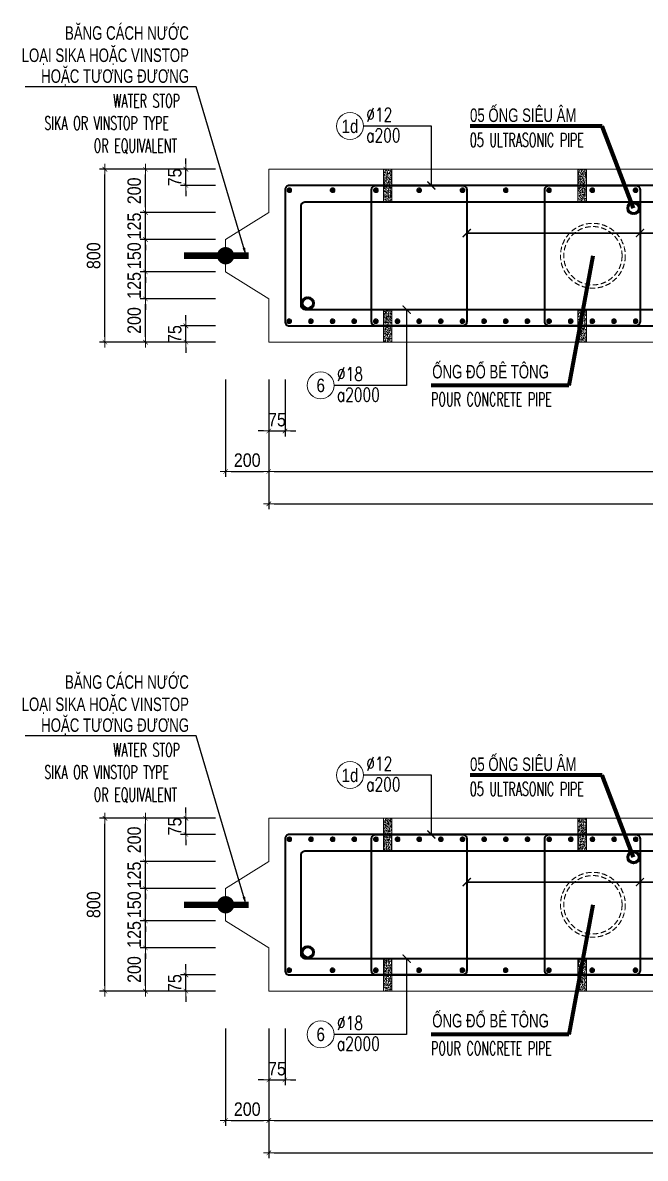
# Model space of a CAD drawing. Header units: millimetres. Extents: x -642477 to 1168880, y -27982 to 330379.
# Drawn here: x 1080206 to 1088852, y 84914 to 100678 of the extents above; entities that cross this region are included whole.
import ezdxf
from ezdxf.enums import TextEntityAlignment as Align

# ---------------------------------------------------------------- set-up
doc = ezdxf.new("R2010")
doc.units = ezdxf.units.MM
doc.linetypes.add('HIDDEN', pattern=[0.375, 0.25, -0.125])
doc.layers.get('0').update_dxf_attribs({"lineweight": 20})
doc.layers.get('Defpoints').update_dxf_attribs({"color": 151, "lineweight": 9})
for name, color, linetype, lineweight in [('NDC_S_BREAK-LINE', 1, 'Continuous', 15), ('NDC_S_DIAPHGRAM WALL', 3, 'Continuous', 20), ('NDC_S_DIM', 1, 'Continuous', 15), ('NDC_S_ENG TITLE', 3, 'Continuous', 20), ('NDC_S_HATCH MATERIAL', 8, 'Continuous', 13), ('NDC_S_LEADER', 1, 'Continuous', 15), ('NDC_S_LEVEL TEXT', 7, 'Continuous', 20), ('NDC_S_REBAR', 4, 'Continuous', 35), ('NDC_S_VN TEXT', 7, 'Continuous', 20)]:
    doc.layers.add(name, color=color, linetype=linetype, lineweight=lineweight)
doc.layers.add('NDC_S_REBAR DES.', color=2, linetype='Continuous')
doc.styles.add('ARIAL', font='arial.ttf', dxfattribs={"width": 0.8})
doc.styles.add('NDC_ARIAL', font='arial.ttf', dxfattribs={"width": 0.85})
doc.styles.add('NDC_DIM', font='', dxfattribs={"width": 0.75})
doc.styles.add('NDC_EN TXT', font='romans.shx', dxfattribs={"width": 0.8})
doc.styles.get('NDC_DIM').set_extended_font_data('Dotum')
doc.dimstyles.new('A1-NDC-1-25 (x3)', dxfattribs={"dimscale": 75, "dimtxt": 2.5, "dimasz": 1, "dimexe": 1, "dimexo": 0, "dimgap": 0.8, "dimtad": 1, "dimdec": 0, "dimlfac": 0.333333, "dimdsep": 46, "dimtxsty": 'NDC_ARIAL', "dimblk": 'DIMMARK', "dimcen": 49999.938995, "dimdle": 1.5, "dimclrd": 1, "dimclre": 1, "dimclrt": 3, "dimadec": 0, "dimazin": 0, "dimtfac": 1, "dimtdec": 0, "dimtix": 1, "dimtmove": 2, "dimatfit": 3, "dimfxl": 1, "dimarcsym": 0})
doc.dimstyles.new('NDC_dim_25', dxfattribs={"dimscale": 25, "dimtxt": 2.2, "dimasz": 1.5, "dimexe": 1.5, "dimexo": 2.5, "dimgap": 1, "dimtad": 1, "dimdec": 0, "dimzin": 0, "dimdsep": 46, "dimtxsty": 'NDC_DIM', "dimblk": 'DIMMARK', "dimcen": 0.09, "dimdle": 1.2, "dimclrd": 1, "dimclre": 1, "dimclrt": 3, "dimadec": 0, "dimazin": 0, "dimtfac": 1, "dimtdec": 0, "dimtix": 1, "dimtofl": 0, "dimtmove": 0, "dimatfit": 3, "dimfxl": 6, "dimfxlon": 1, "dimtolj": 1, "dimtzin": 0, "dimarcsym": 0})

# ---------------------------------------------------------------- blocks, each defined once
blk = doc.blocks.new('DIMMARK')
at = {"layer": 'NDC_S_DIM', "color": 1}
blk.add_line((-1.5, 0), (1, 0), dxfattribs=at)
at = {"layer": 'NDC_S_DIM', "color": 2, "const_width": 0.1}
blk.add_lwpolyline([(-0.42, -0.42), (0.42, 0.42)], dxfattribs=at)
blk = doc.blocks.new('Ong sieu am')
at = {"layer": 'NDC_S_HATCH MATERIAL'}
h = blk.add_hatch(dxfattribs=at)
h.set_pattern_fill('ANSI31', color=256, scale=20)
h.set_pattern_definition([(45, (0, 0), (-1.76776695, 1.76776695), [])])
h.paths.add_polyline_path([(-7119.3, 51158.9, 1), (-7179.3, 51158.9, 1)])
h.paths.add_polyline_path([(-7171.3, 51158.9, -1), (-7127.3, 51158.9, -1)], flags=16)
at = {"layer": 'NDC_S_REBAR DES.'}
for radius in [30, 22]:
    blk.add_circle((-7149.3, 51158.9), radius, dxfattribs=at)
blk = doc.blocks.new('ong do BT')
at = {"layer": 'NDC_S_HATCH MATERIAL', "linetype": 'HIDDEN', "ltscale": 100}
for radius in [150, 135]:
    blk.add_circle((-6323.7, 51237.8), radius, dxfattribs=at)
blk = doc.blocks.new('con ke BT')
at = {"layer": 'NDC_S_HATCH MATERIAL'}
h = blk.add_hatch(dxfattribs=at)
h.set_pattern_fill('AR-CONC', color=256, scale=2)
h.set_pattern_definition([(50, (0, 0), (14.3452037, -1.2550427), [1.5, -16.5]), (355, (0, 0), (-2.7750267, 15.0438427), [1.2, -13.2]), (100.451444, (1.195, -0.105), (11.570177, 13.7888), [1.274804, -14.0228422]), (46.1842, (0, 4), (21.3448266, -3.3103856), [2.25, -24.75]), (96.635635, (1.779, 3.724), (18.693239, 19.482372), [1.912207, -21.034275]), (351.184164, (0, 4), (18.693239, 19.482372), [1.8, -19.8]), (21, (2, 3), (11.938141, -8.0523778), [1.5, -16.5]), (326, (2, 3), (4.8663066, 14.503001), [1.2, -13.2]), (71.451445, (2.995, 2.329), (16.8044475, 6.450623), [1.274804, -14.0228422]), (37.5, (0, 0), (0.2431971, 6.6578771), [0, -13.04, 0, -13.4, 0, -13.25]), (7.5, (0, 0), (5.2613907, 7.8882342), [0, -7.64, 0, -12.74, 0, -5.05]), (327.5, (-4.46, 0), (10.6764487, -0.45109743), [0, -5, 0, -15.6, 0, -20.7]), (317.5, (-6.46, 0), (11.6637234, 2.0020996), [0, -6.5, 0, -10.36, 0, -14.7])])
h.paths.add_polyline_path([(-7076.9, 51430.9), (-7116.9, 51430.9), (-7116.9, 51280.9), (-7076.9, 51280.9)])
at = {"layer": 'NDC_S_BREAK-LINE'}
blk.add_lwpolyline([(-7116.9, 51430.9), (-7116.9, 51280.9), (-7076.9, 51280.9), (-7076.9, 51430.9)], close=True, dxfattribs=at)
blk = doc.blocks.new('*U1636')
at = {"layer": 'NDC_S_LEADER', "xscale": 3, "yscale": 3, "zscale": 3}
blk.add_blockref('con ke BT', (21291, -154068), dxfattribs=at)
blk = doc.blocks.new('*U1637')
at = {"layer": 'NDC_S_DIM', "color": 0, "linetype": 'ByBlock', "lineweight": -2, "transparency": 16777216}
for p in [(0, 0), (2700, 0)]:
    blk.add_blockref('*U1636', p, dxfattribs=at)
blk = doc.blocks.new('*U1638')
at = {"layer": 'NDC_S_LEADER', "xscale": 3, "yscale": 3, "zscale": 3}
blk.add_blockref('con ke BT', (21291, -154068), dxfattribs=at)
blk = doc.blocks.new('*U1639')
at = {"layer": 'NDC_S_DIM', "color": 0, "linetype": 'ByBlock', "lineweight": -2, "transparency": 16777216}
for p in [(0, 0), (2700, 0)]:
    blk.add_blockref('*U1638', p, dxfattribs=at)
blk = doc.blocks.new('*U367')
blk.add_circle((-2.5, 0), 2.5)
at = {"layer": 'NDC_S_VN TEXT', "color": 3, "style": 'NDC_EN TXT', "width": 0.75}
for tag, p in [('DK1', (0.5, 0.85)), ('KC1', (0.5, -2.97))]:
    blk.add_attdef(tag, p, '', height=2.5, dxfattribs=at)
at = {"layer": 'NDC_S_VN TEXT', "color": 7, "style": 'ARIAL', "width": 0.8}
blk.add_attdef('SH2', text='', height=2.5, dxfattribs=at).set_placement((-2.5, 0), align=Align.MIDDLE)
blk = doc.blocks.new('kata_block_THEP')
at = {"layer": 'NDC_S_REBAR', "color": 0}
for p, q in [((-0.5, 0), (0.5, 0)), ((-0.35, 0.35), (0.35, -0.35)), ((0.35, 0.35), (-0.35, -0.35)), ((0, 0.5), (0, -0.5))]:
    blk.add_line(p, q, dxfattribs=at)
at = {"layer": 'NDC_S_REBAR', "color": 0, "const_width": 0.0833}
blk.add_lwpolyline([(-0.5, 0, 1), (0.5, 0, 1), (-0.5, 0, 1)], format="xyb", dxfattribs=at)
blk = doc.blocks.new('*U1628')
at = {"layer": 'NDC_S_REBAR', "ltscale": 80, "xscale": 72, "yscale": 72, "zscale": 72}
blk.add_blockref('kata_block_THEP', (0, 0), dxfattribs=at)
blk = doc.blocks.new('*U1629')
at = {"layer": 'NDC_S_LEVEL TEXT', "color": 0, "linetype": 'ByBlock', "lineweight": -2, "transparency": 16777216}
for p in [(0, 0), (600.9, 0), (1201.8, 0), (1802.7, 0), (2403.6, 0), (3004.5, 0), (3605.4, 0), (4206.3, 0), (4807.2, 0)]:
    blk.add_blockref('*U1628', p, dxfattribs=at)
blk = doc.blocks.new('*U1634')
at = {"layer": 'NDC_S_REBAR', "ltscale": 80, "xscale": 72, "yscale": 72, "zscale": 72}
blk.add_blockref('kata_block_THEP', (0, 0), dxfattribs=at)
blk = doc.blocks.new('*U1635')
at = {"layer": 'NDC_S_LEVEL TEXT', "color": 0, "linetype": 'ByBlock', "lineweight": -2, "transparency": 16777216}
for p in [(0, 0), (300.6, 0), (601.2, 0), (901.8, 0), (1202.4, 0), (1503, 0), (1803.6, 0), (2104.2, 0), (2404.8, 0), (2705.4, 0), (3006, 0), (3306.6, 0), (3607.2, 0), (3907.8, 0), (4208.4, 0), (4509, 0), (4809.6, 0)]:
    blk.add_blockref('*U1634', p, dxfattribs=at)
blk = doc.blocks.new('*D1670')
at = {"layer": 'Defpoints', "color": 0, "ltscale": 100, "transparency": 16777216}
for p in [(1083624, 95724), (1083849, 95724), (1083849, 95011)]:
    blk.add_point(p, dxfattribs=at)
at = {"layer": 'NDC_S_DIM', "color": 1, "lineweight": -2, "ltscale": 100, "transparency": 16777216}
for p, q in [((1083624, 95724), (1083624, 94936)), ((1083849, 95724), (1083849, 94936)), ((1083549, 95011), (1083474, 95011)), ((1083624, 95011), (1083849, 95011)), ((1083924, 95011), (1083999, 95011))]:
    blk.add_line(p, q, dxfattribs=at)
at = {"layer": 'NDC_S_DIM', "color": 1, "lineweight": -2, "ltscale": 100, "transparency": 16777216, "xscale": 75, "yscale": 75, "zscale": 75}
blk.add_blockref('DIMMARK', (1083624, 95011), dxfattribs=at)
at = {"layer": 'NDC_S_DIM', "color": 1, "lineweight": -2, "ltscale": 100, "transparency": 16777216, "xscale": 75, "yscale": 75, "zscale": 75, "rotation": 180}
blk.add_blockref('DIMMARK', (1083849, 95011), dxfattribs=at)
at = {"layer": 'NDC_S_DIM', "color": 3, "ltscale": 100, "transparency": 16777216, "insert": (1083737, 95167), "char_height": 187.5, "attachment_point": 5, "style": 'NDC_ARIAL'}
blk.add_mtext('75', dxfattribs=at)
blk = doc.blocks.new('*D1672')
at = {"layer": 'Defpoints', "color": 0, "ltscale": 100, "transparency": 16777216}
for p in [(1083024, 95724), (1083624, 95724), (1083624, 94449)]:
    blk.add_point(p, dxfattribs=at)
at = {"layer": 'NDC_S_DIM', "color": 1, "lineweight": -2, "ltscale": 100, "transparency": 16777216}
for p, q in [((1083024, 95724), (1083024, 94374)), ((1083624, 95724), (1083624, 94374)), ((1083099, 94449), (1083549, 94449))]:
    blk.add_line(p, q, dxfattribs=at)
at = {"layer": 'NDC_S_DIM', "color": 1, "lineweight": -2, "ltscale": 100, "transparency": 16777216, "xscale": 75, "yscale": 75, "zscale": 75, "rotation": 180}
blk.add_blockref('DIMMARK', (1083024, 94449), dxfattribs=at)
at = {"layer": 'NDC_S_DIM', "color": 1, "lineweight": -2, "ltscale": 100, "transparency": 16777216, "xscale": 75, "yscale": 75, "zscale": 75}
blk.add_blockref('DIMMARK', (1083624, 94449), dxfattribs=at)
at = {"layer": 'NDC_S_DIM', "color": 3, "ltscale": 100, "transparency": 16777216, "insert": (1083324, 94605), "char_height": 187.5, "attachment_point": 5, "style": 'NDC_ARIAL'}
blk.add_mtext('200', dxfattribs=at)
blk = doc.blocks.new('*D1673')
at = {"layer": 'Defpoints', "color": 0, "ltscale": 100, "transparency": 16777216}
for p in [(1083624, 95724), (1098324, 95724), (1098324, 94449)]:
    blk.add_point(p, dxfattribs=at)
at = {"layer": 'NDC_S_DIM', "color": 1, "lineweight": -2, "ltscale": 100, "transparency": 16777216}
for p, q in [((1083624, 95724), (1083624, 94374)), ((1098324, 95724), (1098324, 94374)), ((1083699, 94449), (1098249, 94449))]:
    blk.add_line(p, q, dxfattribs=at)
at = {"layer": 'NDC_S_DIM', "color": 1, "lineweight": -2, "ltscale": 100, "transparency": 16777216, "xscale": 75, "yscale": 75, "zscale": 75, "rotation": 180}
blk.add_blockref('DIMMARK', (1083624, 94449), dxfattribs=at)
at = {"layer": 'NDC_S_DIM', "color": 1, "lineweight": -2, "ltscale": 100, "transparency": 16777216, "xscale": 75, "yscale": 75, "zscale": 75}
blk.add_blockref('DIMMARK', (1098324, 94449), dxfattribs=at)
at = {"layer": 'NDC_S_DIM', "color": 3, "ltscale": 100, "transparency": 16777216, "insert": (1090974, 94605), "char_height": 187.5, "attachment_point": 5, "style": 'NDC_ARIAL'}
blk.add_mtext('4900', dxfattribs=at)
blk = doc.blocks.new('*D1675')
at = {"layer": 'Defpoints', "color": 0, "ltscale": 100, "transparency": 16777216}
for p in [(1083624, 95724), (1098324, 95724), (1098324, 93999)]:
    blk.add_point(p, dxfattribs=at)
at = {"layer": 'NDC_S_DIM', "color": 1, "lineweight": -2, "ltscale": 100, "transparency": 16777216}
for p, q in [((1083624, 95724), (1083624, 93924)), ((1098324, 95724), (1098324, 93924)), ((1083699, 93999), (1098249, 93999))]:
    blk.add_line(p, q, dxfattribs=at)
at = {"layer": 'NDC_S_DIM', "color": 1, "lineweight": -2, "ltscale": 100, "transparency": 16777216, "xscale": 75, "yscale": 75, "zscale": 75, "rotation": 180}
blk.add_blockref('DIMMARK', (1083624, 93999), dxfattribs=at)
at = {"layer": 'NDC_S_DIM', "color": 1, "lineweight": -2, "ltscale": 100, "transparency": 16777216, "xscale": 75, "yscale": 75, "zscale": 75}
blk.add_blockref('DIMMARK', (1098324, 93999), dxfattribs=at)
at = {"layer": 'NDC_S_DIM', "color": 3, "ltscale": 100, "transparency": 16777216, "insert": (1090974, 94155), "char_height": 187.5, "attachment_point": 5, "style": 'NDC_ARIAL'}
blk.add_mtext('4900', dxfattribs=at)
blk = doc.blocks.new('*D1654')
at = {"layer": 'Defpoints', "color": 0, "ltscale": 100, "transparency": 16777216}
for p in [(1081911, 96844), (1082882, 96844), (1082882, 96244)]:
    blk.add_point(p, dxfattribs=at)
at = {"layer": 'NDC_S_DIM', "color": 1, "lineweight": -2, "ltscale": 100, "transparency": 16777216}
for p, q in [((1082882, 96844), (1081836, 96844)), ((1081911, 96319), (1081911, 96769)), ((1082882, 96244), (1081836, 96244))]:
    blk.add_line(p, q, dxfattribs=at)
at = {"layer": 'NDC_S_DIM', "color": 1, "lineweight": -2, "ltscale": 100, "transparency": 16777216, "xscale": 75, "yscale": 75, "zscale": 75}
for p, rotation in [((1081911, 96844), 90), ((1081911, 96244), 270)]:
    blk.add_blockref('DIMMARK', p, dxfattribs=dict(at, rotation=rotation))
at = {"layer": 'NDC_S_DIM', "color": 3, "ltscale": 100, "transparency": 16777216, "insert": (1081755, 96544), "char_height": 187.5, "attachment_point": 5, "rotation": 90, "style": 'NDC_ARIAL'}
blk.add_mtext('200', dxfattribs=at)
blk = doc.blocks.new('*D1655')
at = {"layer": 'Defpoints', "color": 0, "ltscale": 100, "transparency": 16777216}
for p in [(1081911, 97219), (1082882, 97219), (1082882, 96844)]:
    blk.add_point(p, dxfattribs=at)
at = {"layer": 'NDC_S_DIM', "color": 1, "lineweight": -2, "ltscale": 100, "transparency": 16777216}
for p, q in [((1081911, 97294), (1081911, 97369)), ((1082882, 97219), (1081836, 97219)), ((1081911, 96844), (1081911, 97219)), ((1082882, 96844), (1081836, 96844)), ((1081911, 96769), (1081911, 96694))]:
    blk.add_line(p, q, dxfattribs=at)
at = {"layer": 'NDC_S_DIM', "color": 1, "lineweight": -2, "ltscale": 100, "transparency": 16777216, "xscale": 75, "yscale": 75, "zscale": 75}
for p, rotation in [((1081911, 97219), 270), ((1081911, 96844), 90)]:
    blk.add_blockref('DIMMARK', p, dxfattribs=dict(at, rotation=rotation))
at = {"layer": 'NDC_S_DIM', "color": 3, "ltscale": 100, "transparency": 16777216, "insert": (1081755, 97031), "char_height": 187.5, "attachment_point": 5, "rotation": 90, "style": 'NDC_ARIAL'}
blk.add_mtext('125', dxfattribs=at)
blk = doc.blocks.new('*D1656')
at = {"layer": 'Defpoints', "color": 0, "ltscale": 100, "transparency": 16777216}
for p in [(1081911, 97669), (1082882, 97669), (1082882, 97219)]:
    blk.add_point(p, dxfattribs=at)
at = {"layer": 'NDC_S_DIM', "color": 1, "lineweight": -2, "ltscale": 100, "transparency": 16777216}
for p, q in [((1081911, 97744), (1081911, 97819)), ((1082882, 97669), (1081836, 97669)), ((1081911, 97219), (1081911, 97669)), ((1082882, 97219), (1081836, 97219)), ((1081911, 97144), (1081911, 97069))]:
    blk.add_line(p, q, dxfattribs=at)
at = {"layer": 'NDC_S_DIM', "color": 1, "lineweight": -2, "ltscale": 100, "transparency": 16777216, "xscale": 75, "yscale": 75, "zscale": 75}
for p, rotation in [((1081911, 97669), 270), ((1081911, 97219), 90)]:
    blk.add_blockref('DIMMARK', p, dxfattribs=dict(at, rotation=rotation))
at = {"layer": 'NDC_S_DIM', "color": 3, "ltscale": 100, "transparency": 16777216, "insert": (1081755, 97444), "char_height": 187.5, "attachment_point": 5, "rotation": 90, "style": 'NDC_ARIAL'}
blk.add_mtext('150', dxfattribs=at)
blk = doc.blocks.new('*D1657')
at = {"layer": 'Defpoints', "color": 0, "ltscale": 100, "transparency": 16777216}
for p in [(1081911, 98044), (1082882, 98044), (1082882, 97669)]:
    blk.add_point(p, dxfattribs=at)
at = {"layer": 'NDC_S_DIM', "color": 1, "lineweight": -2, "ltscale": 100, "transparency": 16777216}
for p, q in [((1081911, 98119), (1081911, 98194)), ((1082882, 98044), (1081836, 98044)), ((1081911, 97669), (1081911, 98044)), ((1082882, 97669), (1081836, 97669)), ((1081911, 97594), (1081911, 97519))]:
    blk.add_line(p, q, dxfattribs=at)
at = {"layer": 'NDC_S_DIM', "color": 1, "lineweight": -2, "ltscale": 100, "transparency": 16777216, "xscale": 75, "yscale": 75, "zscale": 75}
for p, rotation in [((1081911, 98044), 270), ((1081911, 97669), 90)]:
    blk.add_blockref('DIMMARK', p, dxfattribs=dict(at, rotation=rotation))
at = {"layer": 'NDC_S_DIM', "color": 3, "ltscale": 100, "transparency": 16777216, "insert": (1081755, 97856), "char_height": 187.5, "attachment_point": 5, "rotation": 90, "style": 'NDC_ARIAL'}
blk.add_mtext('125', dxfattribs=at)
blk = doc.blocks.new('*D1658')
at = {"layer": 'Defpoints', "color": 0, "ltscale": 100, "transparency": 16777216}
for p in [(1081911, 98644), (1082882, 98644), (1082882, 98044)]:
    blk.add_point(p, dxfattribs=at)
at = {"layer": 'NDC_S_DIM', "color": 1, "lineweight": -2, "ltscale": 100, "transparency": 16777216}
for p, q in [((1082882, 98644), (1081836, 98644)), ((1081911, 98119), (1081911, 98569)), ((1082882, 98044), (1081836, 98044))]:
    blk.add_line(p, q, dxfattribs=at)
at = {"layer": 'NDC_S_DIM', "color": 1, "lineweight": -2, "ltscale": 100, "transparency": 16777216, "xscale": 75, "yscale": 75, "zscale": 75}
for p, rotation in [((1081911, 98644), 90), ((1081911, 98044), 270)]:
    blk.add_blockref('DIMMARK', p, dxfattribs=dict(at, rotation=rotation))
at = {"layer": 'NDC_S_DIM', "color": 3, "ltscale": 100, "transparency": 16777216, "insert": (1081755, 98344), "char_height": 187.5, "attachment_point": 5, "rotation": 90, "style": 'NDC_ARIAL'}
blk.add_mtext('200', dxfattribs=at)
blk = doc.blocks.new('*D1659')
at = {"layer": 'Defpoints', "color": 0, "ltscale": 100, "transparency": 16777216}
for p in [(1081348, 98644), (1082882, 98644), (1082882, 96244)]:
    blk.add_point(p, dxfattribs=at)
at = {"layer": 'NDC_S_DIM', "color": 1, "lineweight": -2, "ltscale": 100, "transparency": 16777216}
for p, q in [((1082882, 98644), (1081273, 98644)), ((1081348, 96319), (1081348, 98569)), ((1082882, 96244), (1081273, 96244))]:
    blk.add_line(p, q, dxfattribs=at)
at = {"layer": 'NDC_S_DIM', "color": 1, "lineweight": -2, "ltscale": 100, "transparency": 16777216, "xscale": 75, "yscale": 75, "zscale": 75}
for p, rotation in [((1081348, 98644), 90), ((1081348, 96244), 270)]:
    blk.add_blockref('DIMMARK', p, dxfattribs=dict(at, rotation=rotation))
at = {"layer": 'NDC_S_DIM', "color": 3, "ltscale": 100, "transparency": 16777216, "insert": (1081192, 97444), "char_height": 187.5, "attachment_point": 5, "rotation": 90, "style": 'NDC_ARIAL'}
blk.add_mtext('800', dxfattribs=at)
blk = doc.blocks.new('*D1660')
at = {"layer": 'Defpoints', "color": 0, "ltscale": 100, "transparency": 16777216}
for p in [(1082473, 96469), (1082882, 96469), (1082882, 96244)]:
    blk.add_point(p, dxfattribs=at)
at = {"layer": 'NDC_S_DIM', "color": 1, "lineweight": -2, "ltscale": 100, "transparency": 16777216}
for p, q in [((1082473, 96544), (1082473, 96619)), ((1082882, 96469), (1082398, 96469)), ((1082473, 96244), (1082473, 96469)), ((1082882, 96244), (1082398, 96244)), ((1082473, 96169), (1082473, 96094))]:
    blk.add_line(p, q, dxfattribs=at)
at = {"layer": 'NDC_S_DIM', "color": 1, "lineweight": -2, "ltscale": 100, "transparency": 16777216, "xscale": 75, "yscale": 75, "zscale": 75}
for p, rotation in [((1082473, 96469), 270), ((1082473, 96244), 90)]:
    blk.add_blockref('DIMMARK', p, dxfattribs=dict(at, rotation=rotation))
at = {"layer": 'NDC_S_DIM', "color": 3, "ltscale": 100, "transparency": 16777216, "insert": (1082318, 96356), "char_height": 187.5, "attachment_point": 5, "rotation": 90, "style": 'NDC_ARIAL'}
blk.add_mtext('75', dxfattribs=at)
blk = doc.blocks.new('*D1661')
at = {"layer": 'Defpoints', "color": 0, "ltscale": 100, "transparency": 16777216}
for p in [(1082473, 98644), (1082882, 98644), (1082882, 98419)]:
    blk.add_point(p, dxfattribs=at)
at = {"layer": 'NDC_S_DIM', "color": 1, "lineweight": -2, "ltscale": 100, "transparency": 16777216}
for p, q in [((1082473, 98719), (1082473, 98794)), ((1082882, 98644), (1082398, 98644)), ((1082473, 98419), (1082473, 98644)), ((1082882, 98419), (1082398, 98419)), ((1082473, 98344), (1082473, 98269))]:
    blk.add_line(p, q, dxfattribs=at)
at = {"layer": 'NDC_S_DIM', "color": 1, "lineweight": -2, "ltscale": 100, "transparency": 16777216, "xscale": 75, "yscale": 75, "zscale": 75}
for p, rotation in [((1082473, 98644), 270), ((1082473, 98419), 90)]:
    blk.add_blockref('DIMMARK', p, dxfattribs=dict(at, rotation=rotation))
at = {"layer": 'NDC_S_DIM', "color": 3, "ltscale": 100, "transparency": 16777216, "insert": (1082318, 98531), "char_height": 187.5, "attachment_point": 5, "rotation": 90, "style": 'NDC_ARIAL'}
blk.add_mtext('75', dxfattribs=at)
blk = doc.blocks.new('*U1640')
at = {"layer": 'NDC_S_LEADER', "xscale": 3, "yscale": 3, "zscale": 3}
blk.add_blockref('con ke BT', (21291, -154068), dxfattribs=at)
blk = doc.blocks.new('*U1641')
at = {"layer": 'NDC_S_DIM', "color": 0, "linetype": 'ByBlock', "lineweight": -2, "transparency": 16777216}
for p in [(0, 0), (2700, 0)]:
    blk.add_blockref('*U1640', p, dxfattribs=at)
blk = doc.blocks.new('*U1642')
at = {"layer": 'NDC_S_LEADER', "xscale": 3, "yscale": 3, "zscale": 3}
blk.add_blockref('con ke BT', (21291, -154068), dxfattribs=at)
blk = doc.blocks.new('*U1643')
at = {"layer": 'NDC_S_DIM', "color": 0, "linetype": 'ByBlock', "lineweight": -2, "transparency": 16777216}
for p in [(0, 0), (2700, 0)]:
    blk.add_blockref('*U1642', p, dxfattribs=at)
blk = doc.blocks.new('*U1630')
at = {"layer": 'NDC_S_REBAR', "ltscale": 80, "xscale": 72, "yscale": 72, "zscale": 72}
blk.add_blockref('kata_block_THEP', (0, 0), dxfattribs=at)
blk = doc.blocks.new('*U1631')
at = {"layer": 'NDC_S_LEVEL TEXT', "color": 0, "linetype": 'ByBlock', "lineweight": -2, "transparency": 16777216}
for p in [(0, 0), (600.9, 0), (1201.8, 0), (1802.7, 0), (2403.6, 0), (3004.5, 0), (3605.4, 0), (4206.3, 0), (4807.2, 0)]:
    blk.add_blockref('*U1630', p, dxfattribs=at)
blk = doc.blocks.new('*U1632')
at = {"layer": 'NDC_S_REBAR', "ltscale": 80, "xscale": 72, "yscale": 72, "zscale": 72}
blk.add_blockref('kata_block_THEP', (0, 0), dxfattribs=at)
blk = doc.blocks.new('*U1633')
at = {"layer": 'NDC_S_LEVEL TEXT', "color": 0, "linetype": 'ByBlock', "lineweight": -2, "transparency": 16777216}
for p in [(0, 0), (300.6, 0), (601.2, 0), (901.8, 0), (1202.4, 0), (1503, 0), (1803.6, 0), (2104.2, 0), (2404.8, 0), (2705.4, 0), (3006, 0), (3306.6, 0), (3607.2, 0), (3907.8, 0), (4208.4, 0), (4509, 0), (4809.6, 0)]:
    blk.add_blockref('*U1632', p, dxfattribs=at)
blk = doc.blocks.new('*D1684')
at = {"layer": 'Defpoints', "color": 0, "ltscale": 100, "transparency": 16777216}
for p in [(1083624, 86714), (1083849, 86714), (1083849, 86002)]:
    blk.add_point(p, dxfattribs=at)
at = {"layer": 'NDC_S_DIM', "color": 1, "lineweight": -2, "ltscale": 100, "transparency": 16777216}
for p, q in [((1083624, 86714), (1083624, 85927)), ((1083849, 86714), (1083849, 85927)), ((1083549, 86002), (1083474, 86002)), ((1083624, 86002), (1083849, 86002)), ((1083924, 86002), (1083999, 86002))]:
    blk.add_line(p, q, dxfattribs=at)
at = {"layer": 'NDC_S_DIM', "color": 1, "lineweight": -2, "ltscale": 100, "transparency": 16777216, "xscale": 75, "yscale": 75, "zscale": 75}
blk.add_blockref('DIMMARK', (1083624, 86002), dxfattribs=at)
at = {"layer": 'NDC_S_DIM', "color": 1, "lineweight": -2, "ltscale": 100, "transparency": 16777216, "xscale": 75, "yscale": 75, "zscale": 75, "rotation": 180}
blk.add_blockref('DIMMARK', (1083849, 86002), dxfattribs=at)
at = {"layer": 'NDC_S_DIM', "color": 3, "ltscale": 100, "transparency": 16777216, "insert": (1083737, 86157), "char_height": 187.5, "attachment_point": 5, "style": 'NDC_ARIAL'}
blk.add_mtext('75', dxfattribs=at)
blk = doc.blocks.new('*D1686')
at = {"layer": 'Defpoints', "color": 0, "ltscale": 100, "transparency": 16777216}
for p in [(1083024, 86714), (1083624, 86714), (1083624, 85439)]:
    blk.add_point(p, dxfattribs=at)
at = {"layer": 'NDC_S_DIM', "color": 1, "lineweight": -2, "ltscale": 100, "transparency": 16777216}
for p, q in [((1083024, 86714), (1083024, 85364)), ((1083624, 86714), (1083624, 85364)), ((1083099, 85439), (1083549, 85439))]:
    blk.add_line(p, q, dxfattribs=at)
at = {"layer": 'NDC_S_DIM', "color": 1, "lineweight": -2, "ltscale": 100, "transparency": 16777216, "xscale": 75, "yscale": 75, "zscale": 75, "rotation": 180}
blk.add_blockref('DIMMARK', (1083024, 85439), dxfattribs=at)
at = {"layer": 'NDC_S_DIM', "color": 1, "lineweight": -2, "ltscale": 100, "transparency": 16777216, "xscale": 75, "yscale": 75, "zscale": 75}
blk.add_blockref('DIMMARK', (1083624, 85439), dxfattribs=at)
at = {"layer": 'NDC_S_DIM', "color": 3, "ltscale": 100, "transparency": 16777216, "insert": (1083324, 85595), "char_height": 187.5, "attachment_point": 5, "style": 'NDC_ARIAL'}
blk.add_mtext('200', dxfattribs=at)
blk = doc.blocks.new('*D1687')
at = {"layer": 'Defpoints', "color": 0, "ltscale": 100, "transparency": 16777216}
for p in [(1083624, 86714), (1098324, 86714), (1098324, 85439)]:
    blk.add_point(p, dxfattribs=at)
at = {"layer": 'NDC_S_DIM', "color": 1, "lineweight": -2, "ltscale": 100, "transparency": 16777216}
for p, q in [((1083624, 86714), (1083624, 85364)), ((1098324, 86714), (1098324, 85364)), ((1083699, 85439), (1098249, 85439))]:
    blk.add_line(p, q, dxfattribs=at)
at = {"layer": 'NDC_S_DIM', "color": 1, "lineweight": -2, "ltscale": 100, "transparency": 16777216, "xscale": 75, "yscale": 75, "zscale": 75, "rotation": 180}
blk.add_blockref('DIMMARK', (1083624, 85439), dxfattribs=at)
at = {"layer": 'NDC_S_DIM', "color": 1, "lineweight": -2, "ltscale": 100, "transparency": 16777216, "xscale": 75, "yscale": 75, "zscale": 75}
blk.add_blockref('DIMMARK', (1098324, 85439), dxfattribs=at)
at = {"layer": 'NDC_S_DIM', "color": 3, "ltscale": 100, "transparency": 16777216, "insert": (1090974, 85595), "char_height": 187.5, "attachment_point": 5, "style": 'NDC_ARIAL'}
blk.add_mtext('4900', dxfattribs=at)
blk = doc.blocks.new('*D1689')
at = {"layer": 'Defpoints', "color": 0, "ltscale": 100, "transparency": 16777216}
for p in [(1083624, 86714), (1098324, 86714), (1098324, 84989)]:
    blk.add_point(p, dxfattribs=at)
at = {"layer": 'NDC_S_DIM', "color": 1, "lineweight": -2, "ltscale": 100, "transparency": 16777216}
for p, q in [((1083624, 86714), (1083624, 84914)), ((1098324, 86714), (1098324, 84914)), ((1083699, 84989), (1098249, 84989))]:
    blk.add_line(p, q, dxfattribs=at)
at = {"layer": 'NDC_S_DIM', "color": 1, "lineweight": -2, "ltscale": 100, "transparency": 16777216, "xscale": 75, "yscale": 75, "zscale": 75, "rotation": 180}
blk.add_blockref('DIMMARK', (1083624, 84989), dxfattribs=at)
at = {"layer": 'NDC_S_DIM', "color": 1, "lineweight": -2, "ltscale": 100, "transparency": 16777216, "xscale": 75, "yscale": 75, "zscale": 75}
blk.add_blockref('DIMMARK', (1098324, 84989), dxfattribs=at)
at = {"layer": 'NDC_S_DIM', "color": 3, "ltscale": 100, "transparency": 16777216, "insert": (1090974, 85145), "char_height": 187.5, "attachment_point": 5, "style": 'NDC_ARIAL'}
blk.add_mtext('4900', dxfattribs=at)
blk = doc.blocks.new('*D1690')
at = {"layer": 'Defpoints', "color": 0, "ltscale": 100, "transparency": 16777216}
for p in [(1081911, 87834), (1082882, 87834), (1082882, 87234)]:
    blk.add_point(p, dxfattribs=at)
at = {"layer": 'NDC_S_DIM', "color": 1, "lineweight": -2, "ltscale": 100, "transparency": 16777216}
for p, q in [((1082882, 87834), (1081836, 87834)), ((1081911, 87309), (1081911, 87759)), ((1082882, 87234), (1081836, 87234))]:
    blk.add_line(p, q, dxfattribs=at)
at = {"layer": 'NDC_S_DIM', "color": 1, "lineweight": -2, "ltscale": 100, "transparency": 16777216, "xscale": 75, "yscale": 75, "zscale": 75}
for p, rotation in [((1081911, 87834), 90), ((1081911, 87234), 270)]:
    blk.add_blockref('DIMMARK', p, dxfattribs=dict(at, rotation=rotation))
at = {"layer": 'NDC_S_DIM', "color": 3, "ltscale": 100, "transparency": 16777216, "insert": (1081755, 87534), "char_height": 187.5, "attachment_point": 5, "rotation": 90, "style": 'NDC_ARIAL'}
blk.add_mtext('200', dxfattribs=at)
blk = doc.blocks.new('*D1691')
at = {"layer": 'Defpoints', "color": 0, "ltscale": 100, "transparency": 16777216}
for p in [(1081911, 88209), (1082882, 88209), (1082882, 87834)]:
    blk.add_point(p, dxfattribs=at)
at = {"layer": 'NDC_S_DIM', "color": 1, "lineweight": -2, "ltscale": 100, "transparency": 16777216}
for p, q in [((1081911, 88284), (1081911, 88359)), ((1082882, 88209), (1081836, 88209)), ((1081911, 87834), (1081911, 88209)), ((1082882, 87834), (1081836, 87834)), ((1081911, 87759), (1081911, 87684))]:
    blk.add_line(p, q, dxfattribs=at)
at = {"layer": 'NDC_S_DIM', "color": 1, "lineweight": -2, "ltscale": 100, "transparency": 16777216, "xscale": 75, "yscale": 75, "zscale": 75}
for p, rotation in [((1081911, 88209), 270), ((1081911, 87834), 90)]:
    blk.add_blockref('DIMMARK', p, dxfattribs=dict(at, rotation=rotation))
at = {"layer": 'NDC_S_DIM', "color": 3, "ltscale": 100, "transparency": 16777216, "insert": (1081755, 88021), "char_height": 187.5, "attachment_point": 5, "rotation": 90, "style": 'NDC_ARIAL'}
blk.add_mtext('125', dxfattribs=at)
blk = doc.blocks.new('*D1692')
at = {"layer": 'Defpoints', "color": 0, "ltscale": 100, "transparency": 16777216}
for p in [(1081911, 88659), (1082882, 88659), (1082882, 88209)]:
    blk.add_point(p, dxfattribs=at)
at = {"layer": 'NDC_S_DIM', "color": 1, "lineweight": -2, "ltscale": 100, "transparency": 16777216}
for p, q in [((1081911, 88734), (1081911, 88809)), ((1082882, 88659), (1081836, 88659)), ((1081911, 88209), (1081911, 88659)), ((1082882, 88209), (1081836, 88209)), ((1081911, 88134), (1081911, 88059))]:
    blk.add_line(p, q, dxfattribs=at)
at = {"layer": 'NDC_S_DIM', "color": 1, "lineweight": -2, "ltscale": 100, "transparency": 16777216, "xscale": 75, "yscale": 75, "zscale": 75}
for p, rotation in [((1081911, 88659), 270), ((1081911, 88209), 90)]:
    blk.add_blockref('DIMMARK', p, dxfattribs=dict(at, rotation=rotation))
at = {"layer": 'NDC_S_DIM', "color": 3, "ltscale": 100, "transparency": 16777216, "insert": (1081755, 88434), "char_height": 187.5, "attachment_point": 5, "rotation": 90, "style": 'NDC_ARIAL'}
blk.add_mtext('150', dxfattribs=at)
blk = doc.blocks.new('*D1693')
at = {"layer": 'Defpoints', "color": 0, "ltscale": 100, "transparency": 16777216}
for p in [(1081911, 89034), (1082882, 89034), (1082882, 88659)]:
    blk.add_point(p, dxfattribs=at)
at = {"layer": 'NDC_S_DIM', "color": 1, "lineweight": -2, "ltscale": 100, "transparency": 16777216}
for p, q in [((1081911, 89109), (1081911, 89184)), ((1082882, 89034), (1081836, 89034)), ((1081911, 88659), (1081911, 89034)), ((1082882, 88659), (1081836, 88659)), ((1081911, 88584), (1081911, 88509))]:
    blk.add_line(p, q, dxfattribs=at)
at = {"layer": 'NDC_S_DIM', "color": 1, "lineweight": -2, "ltscale": 100, "transparency": 16777216, "xscale": 75, "yscale": 75, "zscale": 75}
for p, rotation in [((1081911, 89034), 270), ((1081911, 88659), 90)]:
    blk.add_blockref('DIMMARK', p, dxfattribs=dict(at, rotation=rotation))
at = {"layer": 'NDC_S_DIM', "color": 3, "ltscale": 100, "transparency": 16777216, "insert": (1081755, 88846), "char_height": 187.5, "attachment_point": 5, "rotation": 90, "style": 'NDC_ARIAL'}
blk.add_mtext('125', dxfattribs=at)
blk = doc.blocks.new('*D1694')
at = {"layer": 'Defpoints', "color": 0, "ltscale": 100, "transparency": 16777216}
for p in [(1081911, 89634), (1082882, 89634), (1082882, 89034)]:
    blk.add_point(p, dxfattribs=at)
at = {"layer": 'NDC_S_DIM', "color": 1, "lineweight": -2, "ltscale": 100, "transparency": 16777216}
for p, q in [((1082882, 89634), (1081836, 89634)), ((1081911, 89109), (1081911, 89559)), ((1082882, 89034), (1081836, 89034))]:
    blk.add_line(p, q, dxfattribs=at)
at = {"layer": 'NDC_S_DIM', "color": 1, "lineweight": -2, "ltscale": 100, "transparency": 16777216, "xscale": 75, "yscale": 75, "zscale": 75}
for p, rotation in [((1081911, 89634), 90), ((1081911, 89034), 270)]:
    blk.add_blockref('DIMMARK', p, dxfattribs=dict(at, rotation=rotation))
at = {"layer": 'NDC_S_DIM', "color": 3, "ltscale": 100, "transparency": 16777216, "insert": (1081755, 89334), "char_height": 187.5, "attachment_point": 5, "rotation": 90, "style": 'NDC_ARIAL'}
blk.add_mtext('200', dxfattribs=at)
blk = doc.blocks.new('*D1695')
at = {"layer": 'Defpoints', "color": 0, "ltscale": 100, "transparency": 16777216}
for p in [(1081348, 89634), (1082882, 89634), (1082882, 87234)]:
    blk.add_point(p, dxfattribs=at)
at = {"layer": 'NDC_S_DIM', "color": 1, "lineweight": -2, "ltscale": 100, "transparency": 16777216}
for p, q in [((1082882, 89634), (1081273, 89634)), ((1081348, 87309), (1081348, 89559)), ((1082882, 87234), (1081273, 87234))]:
    blk.add_line(p, q, dxfattribs=at)
at = {"layer": 'NDC_S_DIM', "color": 1, "lineweight": -2, "ltscale": 100, "transparency": 16777216, "xscale": 75, "yscale": 75, "zscale": 75}
for p, rotation in [((1081348, 89634), 90), ((1081348, 87234), 270)]:
    blk.add_blockref('DIMMARK', p, dxfattribs=dict(at, rotation=rotation))
at = {"layer": 'NDC_S_DIM', "color": 3, "ltscale": 100, "transparency": 16777216, "insert": (1081192, 88434), "char_height": 187.5, "attachment_point": 5, "rotation": 90, "style": 'NDC_ARIAL'}
blk.add_mtext('800', dxfattribs=at)
blk = doc.blocks.new('*D1696')
at = {"layer": 'Defpoints', "color": 0, "ltscale": 100, "transparency": 16777216}
for p in [(1082473, 87459), (1082882, 87459), (1082882, 87234)]:
    blk.add_point(p, dxfattribs=at)
at = {"layer": 'NDC_S_DIM', "color": 1, "lineweight": -2, "ltscale": 100, "transparency": 16777216}
for p, q in [((1082473, 87534), (1082473, 87609)), ((1082882, 87459), (1082398, 87459)), ((1082473, 87234), (1082473, 87459)), ((1082882, 87234), (1082398, 87234)), ((1082473, 87159), (1082473, 87084))]:
    blk.add_line(p, q, dxfattribs=at)
at = {"layer": 'NDC_S_DIM', "color": 1, "lineweight": -2, "ltscale": 100, "transparency": 16777216, "xscale": 75, "yscale": 75, "zscale": 75}
for p, rotation in [((1082473, 87459), 270), ((1082473, 87234), 90)]:
    blk.add_blockref('DIMMARK', p, dxfattribs=dict(at, rotation=rotation))
at = {"layer": 'NDC_S_DIM', "color": 3, "ltscale": 100, "transparency": 16777216, "insert": (1082318, 87346), "char_height": 187.5, "attachment_point": 5, "rotation": 90, "style": 'NDC_ARIAL'}
blk.add_mtext('75', dxfattribs=at)
blk = doc.blocks.new('*D1697')
at = {"layer": 'Defpoints', "color": 0, "ltscale": 100, "transparency": 16777216}
for p in [(1082473, 89634), (1082882, 89634), (1082882, 89409)]:
    blk.add_point(p, dxfattribs=at)
at = {"layer": 'NDC_S_DIM', "color": 1, "lineweight": -2, "ltscale": 100, "transparency": 16777216}
for p, q in [((1082473, 89709), (1082473, 89784)), ((1082882, 89634), (1082398, 89634)), ((1082473, 89409), (1082473, 89634)), ((1082882, 89409), (1082398, 89409)), ((1082473, 89334), (1082473, 89259))]:
    blk.add_line(p, q, dxfattribs=at)
at = {"layer": 'NDC_S_DIM', "color": 1, "lineweight": -2, "ltscale": 100, "transparency": 16777216, "xscale": 75, "yscale": 75, "zscale": 75}
for p, rotation in [((1082473, 89634), 270), ((1082473, 89409), 90)]:
    blk.add_blockref('DIMMARK', p, dxfattribs=dict(at, rotation=rotation))
at = {"layer": 'NDC_S_DIM', "color": 3, "ltscale": 100, "transparency": 16777216, "insert": (1082318, 89521), "char_height": 187.5, "attachment_point": 5, "rotation": 90, "style": 'NDC_ARIAL'}
blk.add_mtext('75', dxfattribs=at)

msp = doc.modelspace()

# ---------------------------------------------------------------- linework, layer by layer
at = {"layer": 'NDC_S_DIAPHGRAM WALL', "ltscale": 0.01}
for p, q in [((1098324, 96243.7), (1083624, 96243.7)), ((1098324, 87233.8), (1083624, 87233.8))]:
    msp.add_line(p, q, dxfattribs=at)
for points in [[(1083624, 98643.7), (1083624, 98043.7), (1083024, 97668.7), (1083024, 97218.7), (1083624, 96843.7), (1083624, 96243.7)], [(1083624, 98643.7), (1098324, 98643.7)], [(1083624, 89633.8), (1083624, 89033.8), (1083024, 88658.8), (1083024, 88208.8), (1083624, 87833.8), (1083624, 87233.8)], [(1083624, 89633.8), (1098324, 89633.8)]]:
    msp.add_lwpolyline(points, dxfattribs=at)
at = {"layer": 'NDC_S_DIAPHGRAM WALL', "ltscale": 50, "const_width": 90}
for points in [[(1083346.1, 97443.7), (1082446.1, 97443.7)], [(1083346.1, 88433.8), (1082446.1, 88433.8)]]:
    msp.add_lwpolyline(points, dxfattribs=at)
at = {"layer": 'NDC_S_DIAPHGRAM WALL', "ltscale": 50, "const_width": 120}
for points in [[(1083084, 97443.7, -1), (1082964, 97443.7, -1)], [(1083084, 88433.8, -1), (1082964, 88433.8, -1)]]:
    msp.add_lwpolyline(points, format="xyb", close=True, dxfattribs=at)
at = {"layer": 'NDC_S_REBAR'}
for points in [[(1083909, 98418.7, 0.4142136), (1083849, 98358.7), (1083849, 96528.7, 0.4142136), (1083909, 96468.7), (1083909, 96468.7), (1098039, 96468.7, 0.4142136), (1098099, 96528.7), (1098099, 98358.7, 0.4142136), (1098039, 98418.7)], [(1085110.9, 98418.7), (1086312.2, 98418.7, -0.4142136), (1086372.2, 98358.7), (1086372.2, 96528.7, -0.4142136), (1086312.2, 96468.7), (1085110.9, 96468.7, -0.4142136), (1085050.9, 96528.7), (1085050.9, 98358.7, -0.4142136)], [(1087516.9, 98418.7), (1088718.2, 98418.7, -0.4142136), (1088778.2, 98358.7), (1088778.2, 96528.7, -0.4142136), (1088718.2, 96468.7), (1087516.9, 96468.7, -0.4142136), (1087456.9, 96528.7), (1087456.9, 98358.7, -0.4142136)], [(1084134, 98193.7), (1097814, 98193.7, -0.4142136), (1097874, 98133.7), (1097874, 96753.7, -0.4142136), (1097814, 96693.7), (1084134, 96693.7, -0.4142136), (1084074, 96753.7), (1084074, 98133.7, -0.4142136)], [(1083909, 89408.8, 0.4142136), (1083849, 89348.8), (1083849, 87518.8, 0.4142136), (1083909, 87458.8), (1083909, 87458.8), (1098039, 87458.8, 0.4142136), (1098099, 87518.8), (1098099, 89348.8, 0.4142136), (1098039, 89408.8)], [(1085110.9, 89408.8), (1086312.2, 89408.8, -0.4142136), (1086372.2, 89348.8), (1086372.2, 87518.8, -0.4142136), (1086312.2, 87458.8), (1085110.9, 87458.8, -0.4142136), (1085050.9, 87518.8), (1085050.9, 89348.8, -0.4142136)], [(1087516.9, 89408.8), (1088718.2, 89408.8, -0.4142136), (1088778.2, 89348.8), (1088778.2, 87518.8, -0.4142136), (1088718.2, 87458.8), (1087516.9, 87458.8, -0.4142136), (1087456.9, 87518.8), (1087456.9, 89348.8, -0.4142136)], [(1084134, 89183.8), (1097814, 89183.8, -0.4142136), (1097874, 89123.8), (1097874, 87743.8, -0.4142136), (1097814, 87683.8), (1084134, 87683.8, -0.4142136), (1084074, 87743.8), (1084074, 89123.8, -0.4142136)]]:
    msp.add_lwpolyline(points, format="xyb", close=True, dxfattribs=at)

# ---------------------------------------------------------------- block references
at = {"layer": 'NDC_S_DIM', "ltscale": 80, "xscale": 75, "yscale": 75, "zscale": 75}
for p, values in [((1084939.4, 99243.7), {'SH2': '1d', 'DK1': '%%c12', 'KC1': 'a200'}), ((1084532, 95643.6), {'SH2': '6', 'DK1': '%%C18', 'KC1': 'a2000'}), ((1084939.4, 90233.8), {'SH2': '1d', 'DK1': '%%c12', 'KC1': 'a200'}), ((1084532, 86633.7), {'SH2': '6', 'DK1': '%%C18', 'KC1': 'a2000'})]:
    msp.add_blockref('*U367', p, dxfattribs=at).add_auto_attribs(values)
at = {"layer": 'NDC_S_DIM'}
for name, p in [('*U1637', (1085274, 98418.7)), ('*U1639', (1085274, 96468.7)), ('*U1641', (1085274, 89408.8)), ('*U1643', (1085274, 87458.8))]:
    msp.add_blockref(name, p, dxfattribs=at)
at = {"layer": 'NDC_S_LEADER', "xscale": 3, "yscale": 3, "zscale": 3}
for name, p in [('Ong sieu am', (1110136.1, -55372.9)), ('ong do BT', (1107095.3, -56269.8)), ('Ong sieu am', (1105611.9, -56692.9)), ('Ong sieu am', (1110136.1, -64382.8)), ('ong do BT', (1107095.3, -65279.7)), ('Ong sieu am', (1105611.9, -65702.8))]:
    msp.add_blockref(name, p, dxfattribs=at)
at = {"layer": 'NDC_S_LEVEL TEXT'}
msp.add_blockref('*U1629', (1083908.5, 98352.7), dxfattribs=at)
at = {"layer": 'NDC_S_LEVEL TEXT', "extrusion": (0, 0, -1), "zscale": -1, "rotation": 180}
msp.add_blockref('*U1635', (-1083908.5, 96534.7), dxfattribs=at)
at = {"layer": 'NDC_S_LEVEL TEXT', "extrusion": (0, 0, -1), "xscale": -1, "zscale": -1}
msp.add_blockref('*U1633', (-1083908.5, 89342.8), dxfattribs=at)
at = {"layer": 'NDC_S_LEVEL TEXT', "xscale": -1, "rotation": 180}
msp.add_blockref('*U1631', (1083908.5, 87524.8), dxfattribs=at)

# ---------------------------------------------------------------- texts
at = {"layer": 'NDC_S_ENG TITLE', "style": 'NDC_EN TXT', "width": 0.6}
for s, p in [('WATER STOP', (1081460.1, 99593.3)), ('SIKA OR VINSTOP TYPE', (1080506.5, 99284.6)), ('OR EQUIVALENT', (1081192.2, 98971.2)), ('05 ULTRASONIC PIPE', (1086415.5, 99050)), ('POUR CONCRETE PIPE', (1085876.5, 95450)), ('WATER STOP', (1081460.1, 90583.4)), ('SIKA OR VINSTOP TYPE', (1080506.5, 90274.7)), ('OR EQUIVALENT', (1081192.2, 89961.3)), ('05 ULTRASONIC PIPE', (1086415.5, 90040.1)), ('POUR CONCRETE PIPE', (1085876.5, 86440.1))]:
    msp.add_text(s, height=187.5, dxfattribs=at).set_placement(p, align=Align.MIDDLE_LEFT)
at = {"layer": 'NDC_S_LEVEL TEXT', "style": 'NDC_ARIAL', "width": 0.7}
for s, p in [('BĂNG CÁCH NƯỚC', (1080794.1, 100535.4)), ('LOẠI SIKA HOẶC VINSTOP', (1080191.4, 100226.8)), ('HOẶC TƯƠNG ĐƯƠNG', (1080463, 99937.4)), ('05 ỐNG SIÊU ÂM', (1086418, 99394.1)), ('ỐNG ĐỔ BÊ TÔNG', (1085893.3, 95834.1)), ('BĂNG CÁCH NƯỚC', (1080794.1, 91525.5)), ('LOẠI SIKA HOẶC VINSTOP', (1080191.4, 91216.9)), ('HOẶC TƯƠNG ĐƯƠNG', (1080463, 90927.5)), ('05 ỐNG SIÊU ÂM', (1086418, 90384.2)), ('ỐNG ĐỔ BÊ TÔNG', (1085893.3, 86824.2))]:
    msp.add_text(s, height=187.5, dxfattribs=at).set_placement(p, align=Align.MIDDLE_LEFT)

# ---------------------------------------------------------------- dimensions: what is measured, and where the dimension line sits
at = {"layer": 'NDC_S_DIM', "ltscale": 100}
for base, p1, p2, picture, middle in [((1081348.1, 98643.7), (1082882.1, 96243.7), (1082882.1, 98643.7), '*D1659', (1081192.4, 97443.7)), ((1081910.6, 98643.7), (1082882.1, 98043.7), (1082882.1, 98643.7), '*D1658', (1081754.9, 98343.7)), ((1082473.1, 98643.7), (1082882.1, 98418.7), (1082882.1, 98643.7), '*D1661', (1082317.7, 98531.2)), ((1081910.6, 98043.7), (1082882.1, 97668.7), (1082882.1, 98043.7), '*D1657', (1081754.9, 97856.2)), ((1081910.6, 97668.7), (1082882.1, 97218.7), (1082882.1, 97668.7), '*D1656', (1081754.9, 97443.7)), ((1081910.6, 97218.7), (1082882.1, 96843.7), (1082882.1, 97218.7), '*D1655', (1081754.9, 97031.2)), ((1081910.6, 96843.7), (1082882.1, 96243.7), (1082882.1, 96843.7), '*D1654', (1081754.9, 96543.7)), ((1082473.1, 96468.7), (1082882.1, 96243.7), (1082882.1, 96468.7), '*D1660', (1082317.7, 96356.2)), ((1081348.1, 89633.8), (1082882.1, 87233.8), (1082882.1, 89633.8), '*D1695', (1081192.4, 88433.8)), ((1081910.6, 89633.8), (1082882.1, 89033.8), (1082882.1, 89633.8), '*D1694', (1081754.9, 89333.8)), ((1082473.1, 89633.8), (1082882.1, 89408.8), (1082882.1, 89633.8), '*D1697', (1082317.7, 89521.3)), ((1081910.6, 89033.8), (1082882.1, 88658.8), (1082882.1, 89033.8), '*D1693', (1081754.9, 88846.3)), ((1081910.6, 88658.8), (1082882.1, 88208.8), (1082882.1, 88658.8), '*D1692', (1081754.9, 88433.8)), ((1081910.6, 88208.8), (1082882.1, 87833.8), (1082882.1, 88208.8), '*D1691', (1081754.9, 88021.3)), ((1081910.6, 87833.8), (1082882.1, 87233.8), (1082882.1, 87833.8), '*D1690', (1081754.9, 87533.8)), ((1082473.1, 87458.8), (1082882.1, 87233.8), (1082882.1, 87458.8), '*D1696', (1082317.7, 87346.3))]:
    dim = msp.add_linear_dim(base=base, p1=p1, p2=p2, angle=90, dimstyle='A1-NDC-1-25 (x3)', dxfattribs=at)
    dim.commit()
    dim.dimension.update_dxf_attribs({"geometry": picture, "text_midpoint": middle})
for base, p1, p2, picture, middle in [((1083624, 94449), (1083024, 95723.7), (1083624, 95723.7), '*D1672', (1083324, 94604.7)), ((1083849, 95011.5), (1083624, 95723.7), (1083849, 95723.7), '*D1670', (1083736.5, 95166.8)), ((1098324, 94449), (1083624, 95723.7), (1098324, 95723.7), '*D1673', (1090974, 94604.7)), ((1098324, 93999), (1083624, 95723.7), (1098324, 95723.7), '*D1675', (1090974, 94154.7)), ((1083624, 85439.1), (1083024, 86713.8), (1083624, 86713.8), '*D1686', (1083324, 85594.8)), ((1083849, 86001.6), (1083624, 86713.8), (1083849, 86713.8), '*D1684', (1083736.5, 86156.9)), ((1098324, 85439.1), (1083624, 86713.8), (1098324, 86713.8), '*D1687', (1090974, 85594.8)), ((1098324, 84989.1), (1083624, 86713.8), (1098324, 86713.8), '*D1689', (1090974, 85144.8))]:
    dim = msp.add_linear_dim(base=base, p1=p1, p2=p2, dimstyle='A1-NDC-1-25 (x3)', dxfattribs=at)
    dim.commit()
    dim.dimension.update_dxf_attribs({"geometry": picture, "text_midpoint": middle})

# ---------------------------------------------------------------- leaders
at = {"layer": 'NDC_S_LEADER'}
for points, override in [([(1083308.7, 97443.7), (1082617.4, 99787), (1080242.4, 99787)], {"dimasz": 4.5}), ([(1085880.7, 98418.7), (1085880.7, 99243.7), (1084939.4, 99243.7)], {"dimasz": 4.5, "dimldrblk": 'ArchTick'}), ([(1088688.2, 98103.7), (1088252.6, 99243.7), (1086418.9, 99243.7)], {"dimasz": 4.5, "dimlwd": 65533}), ([(1086372.2, 97757.9), (1097199.2, 97757.9)], {"dimasz": 4.5, "dimldrblk": 'ArchTick'}), ([(1097208.1, 97757.9), (1086375.6, 97757.9)], {"dimasz": 4.5, "dimldrblk": 'ArchTick'}), ([(1088778.2, 97757.9), (1097199.2, 97757.9)], {"dimasz": 4.5, "dimldrblk": 'ArchTick'}), ([(1088124, 97443.7), (1087787.6, 95643.6), (1085877.4, 95643.6)], {"dimasz": 4.5, "dimlwd": 65533}), ([(1085537.9, 96693.7), (1085537.9, 95643.6), (1084532, 95643.6)], {"dimasz": 4.5, "dimldrblk": 'ArchTick'}), ([(1083308.7, 88433.8), (1082617.4, 90777.1), (1080242.4, 90777.1)], {"dimasz": 4.5}), ([(1085880.7, 89408.8), (1085880.7, 90233.8), (1084939.4, 90233.8)], {"dimasz": 4.5, "dimldrblk": 'ArchTick'}), ([(1088688.2, 89093.8), (1088252.6, 90233.8), (1086418.9, 90233.8)], {"dimasz": 4.5, "dimlwd": 65533}), ([(1086372.2, 88748), (1097199.2, 88748)], {"dimasz": 4.5, "dimldrblk": 'ArchTick'}), ([(1097208.1, 88748), (1086375.6, 88748)], {"dimasz": 4.5, "dimldrblk": 'ArchTick'}), ([(1088778.2, 88748), (1097199.2, 88748)], {"dimasz": 4.5, "dimldrblk": 'ArchTick'}), ([(1088124, 88433.8), (1087787.6, 86633.7), (1085877.4, 86633.7)], {"dimasz": 4.5, "dimlwd": 65533}), ([(1085537.9, 87683.8), (1085537.9, 86633.7), (1084532, 86633.7)], {"dimasz": 4.5, "dimldrblk": 'ArchTick'})]:
    msp.add_leader(points, dimstyle='NDC_dim_25', override=override, dxfattribs=at)

doc.saveas('drawing.dxf')
